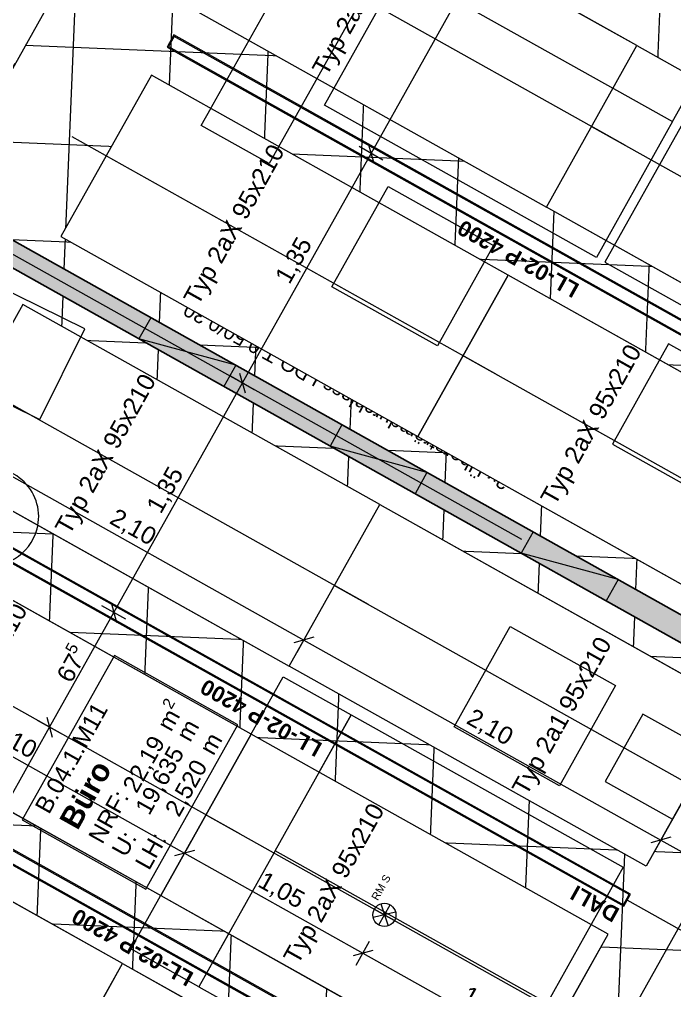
# Model space of a CAD drawing. Header units: metres. Extents: x -27.1 to 50.1, y 105.7 to 163.4.
# Drawn here: x 1.701 to 5.063, y 138.201 to 143.185 of the extents above; entities that cross this region are included whole.
import ezdxf

# ---------------------------------------------------------------- set-up
doc = ezdxf.new("R2010")
doc.units = ezdxf.units.M
doc.header["$MEASUREMENT"] = 0
for name, pattern in [('Achse', [0.0023, 0.0015, -0.0008]), ('Strichlinie-über-Schnitt', [0.0023, 0.0008, -0.0015]), ('Strichpunktlinie', [0.006703, 0.003528, -0.001764, 0, -0.001411]), ('Wipeout_Contour', [1, 0, -1])]:
    doc.linetypes.add(name, pattern=pattern)
for name, color, linetype in [('00  Raster', 7, 'Continuous'), ('00  Raster Ausbau', 7, 'Continuous'), ('10  Fassade_Deckschraffur', 7, 'Continuous'), ('20  Deckensegel', 7, 'Continuous'), ('20  Deckenspiegel + Einbauten', 7, 'Continuous'), ('20  Möbel', 7, 'Continuous'), ('20 Wand Leichtbau MIETERAUSBAU_Fenster', 7, 'Continuous'), ('40  Bemaßung 1_ 50 Deckenspiegel', 7, 'Continuous'), ('50 NUF - Raumstempel MIETERAUSBAU', 7, 'Continuous'), ('Neubau_20  Decke Abhangdecke', 7, 'Continuous'), ('Neubau_20  Decke Abhangdecke_Deckschraffur', 7, 'Continuous'), ('Neubau_20  Deckenspiegel + Einbauten', 7, 'Continuous'), ('Neubau_20  Möbel', 7, 'Continuous'), ('Neubau_20  Wand Leichtbau', 7, 'Continuous'), ('Neubau_20 Wand Leichtbau MIETERAUSBAU', 7, 'Continuous'), ('Neubau_20 Wand Leichtbau MIETERAUSBAU_Fenster', 7, 'Continuous'), ('Neubau_20 Wand Leichtbau MIETERAUSBAU_Schnittschraffur', 7, 'Continuous'), ('Neubau_50 NUF - Raumstempel MIETERAUSBAU', 7, 'Continuous')]:
    doc.layers.add(name, color=color, linetype=linetype)
doc.styles.add('ERSTELLTER_STIL_1', font='arial.ttf')
doc.styles.add('ERSTELLTER_STIL_2', font='arial.ttf')
pattern_1 = [(87.60545, (0, 0), (-0.4995634, 0.0208903), []), (177.60545, (0, 0), (0.0208903, 0.4995634), [])]

msp = doc.modelspace()

# ---------------------------------------------------------------- wipeouts: each hides what was drawn before it
at = {"color": 254, "linetype": 'Wipeout_Contour', "lineweight": 0, "ltscale": 557.174827}
msp.add_wipeout([(11.1047, 148.1939), (0.9449, 130.0612), (1.1155, 129.9656), (11.2753, 148.0983)], dxfattribs=at).dxf.layer = '10  Fassade_Deckschraffur'

# ---------------------------------------------------------------- next in the draw order: wipeouts: each hides what was drawn before it
at = {"color": 254, "linetype": 'Wipeout_Contour', "lineweight": 0, "ltscale": 556.471619}
msp.add_wipeout([(11.5016, 147.9715), (1.3418, 129.8388), (1.3994, 129.8065), (11.5592, 147.9392)], dxfattribs=at).dxf.layer = '10  Fassade_Deckschraffur'

# ---------------------------------------------------------------- next in the draw order: wipeouts: each hides what was drawn before it
at = {"color": 254, "linetype": 'Wipeout_Contour', "lineweight": 0, "ltscale": 556.861201}
msp.add_wipeout([(11.3404, 148.0618), (1.1805, 129.9291), (1.1832, 129.9277), (11.343, 148.0604)], dxfattribs=at).dxf.layer = '10  Fassade_Deckschraffur'

# ---------------------------------------------------------------- next in the draw order: wipeouts: each hides what was drawn before it
at = {"color": 254, "linetype": 'Wipeout_Contour', "lineweight": 0, "ltscale": 556.694508}
msp.add_wipeout([(1.1832, 129.9277), (1.3418, 129.8388), (11.5016, 147.9715), (11.343, 148.0604)], dxfattribs=at).dxf.layer = '10  Fassade_Deckschraffur'

# ---------------------------------------------------------------- next in the draw order: wipeouts: each hides what was drawn before it
at = {"color": 254, "linetype": 'Wipeout_Contour', "lineweight": 0, "ltscale": 556.924558}
msp.add_wipeout([(11.2844, 148.0932), (1.1246, 129.9605), (1.1778, 129.9307), (11.3376, 148.0634)], dxfattribs=at).dxf.layer = '10  Fassade_Deckschraffur'

# ---------------------------------------------------------------- next in the draw order: wipeouts: each hides what was drawn before it
at = {"color": 254, "linetype": 'Wipeout_Contour', "lineweight": 0, "ltscale": 556.984181}
msp.add_wipeout([(1.1246, 129.9605), (11.2844, 148.0932), (11.28, 148.0957), (1.1202, 129.963)], dxfattribs=at).dxf.layer = '10  Fassade_Deckschraffur'

# ---------------------------------------------------------------- next in the draw order: wipeouts: each hides what was drawn before it
at = {"color": 254, "linetype": 'Wipeout_Contour', "lineweight": 0, "ltscale": 556.993566}
msp.add_wipeout([(1.1155, 129.9656), (1.1202, 129.963), (11.28, 148.0957), (11.2753, 148.0983)], dxfattribs=at).dxf.layer = '10  Fassade_Deckschraffur'

# ---------------------------------------------------------------- next in the draw order: hatches: boundary and pattern name
at = {"layer": 'Neubau_20  Decke Abhangdecke_Deckschraffur', "linetype": 'Continuous', "lineweight": 18, "true_color": 0xdcff15}
h = msp.add_hatch(dxfattribs=at)
h.set_pattern_fill('Bauliche_Anlagen__geplan_55', color=60, style=0, pattern_type=2)
h.set_pattern_definition(pattern_1)
h.paths.add_polyline_path([(1.2879, 142.263), (5.5845, 139.8557), (5.659, 139.9887), (6.0341, 139.7785), (5.9596, 139.6455), (5.9413, 139.6128), (6.1288, 139.5077), (6.1472, 139.5405), (10.0209, 146.4541), (7.9316, 147.6248), (5.1617, 149.1768)])
h = msp.add_hatch(dxfattribs=at)
h.set_pattern_fill('Bauliche_Anlagen__geplan_55', color=60, style=0, pattern_type=2)
h.set_pattern_definition(pattern_1)
h.paths.add_polyline_path([(-0.6917, 138.7298), (3.9799, 136.1123), (3.9616, 136.0796), (4.1492, 135.9745), (6.1044, 139.4641), (5.9168, 139.5692), (5.824, 139.4034), (5.4488, 139.6136), (5.5234, 139.7466), (1.2268, 142.154)])
at = {"layer": 'Neubau_20 Wand Leichtbau MIETERAUSBAU_Schnittschraffur', "linetype": 'Continuous', "lineweight": 18}
msp.add_hatch(color=9, dxfattribs=at).paths.add_polyline_path([(1.2268, 142.154), (5.5234, 139.7466), (5.5845, 139.8557), (1.2879, 142.263)])

# ---------------------------------------------------------------- next in the draw order: linework, layer by layer
at = {"layer": '00  Raster Ausbau', "color": 9, "linetype": 'Achse', "lineweight": 18, "ltscale": 1000}
msp.add_line((5.6923, 138.1762), (4.8199, 138.665), dxfattribs=at)
at = {"layer": '20  Möbel', "color": 9, "linetype": 'Continuous', "lineweight": 18, "ltscale": 1000}
for p, q in [((2.273, 138.4156), (3.0551, 139.8114)), ((3.0551, 139.8114), (3.404, 139.6159)), ((3.404, 139.6159), (2.6219, 138.2201)), ((2.6219, 138.2201), (2.273, 138.4156))]:
    msp.add_line(p, q, dxfattribs=at)
at = {"layer": 'Neubau_20  Decke Abhangdecke', "color": 7, "linetype": 'Continuous', "lineweight": 13, "ltscale": 1000, "flags": 128}
for points in [[(1.2879, 142.263), (5.5845, 139.8557), (5.659, 139.9887), (6.0341, 139.7785), (5.9596, 139.6455), (5.9413, 139.6128), (6.1288, 139.5077), (6.1472, 139.5405), (10.0209, 146.4541), (7.9316, 147.6248), (5.1617, 149.1768)], [(-0.6917, 138.7298), (3.9799, 136.1123), (3.9616, 136.0796), (4.1492, 135.9745), (6.1044, 139.4641), (5.9168, 139.5692), (5.824, 139.4034), (5.4488, 139.6136), (5.5234, 139.7466), (1.2268, 142.154)]]:
    msp.add_lwpolyline(points, close=True, dxfattribs=at)
at = {"layer": 'Neubau_20  Deckenspiegel + Einbauten', "color": 7, "linetype": 'Continuous', "lineweight": 13, "ltscale": 1000}
for p, q in [((3.575, 138.5286), (3.6263, 138.6202)), ((3.6464, 138.5488), (3.5548, 138.6001))]:
    msp.add_line(p, q, dxfattribs=at)
for radius in [0.0525, 0.0435]:
    msp.add_circle((3.6006, 138.5744), radius, dxfattribs=at)
at = {"layer": 'Neubau_20  Wand Leichtbau', "color": 7, "linetype": 'Strichlinie-über-Schnitt', "lineweight": 18, "ltscale": 1000, "flags": 128}
msp.add_lwpolyline([(1.2879, 142.263), (5.8619, 150.4265)], dxfattribs=at)
at = {"layer": 'Neubau_20 Wand Leichtbau MIETERAUSBAU', "color": 7, "linetype": 'Continuous', "lineweight": 25, "ltscale": 1000, "flags": 128}
for points in [[(5.5845, 139.8557), (1.1789, 142.3241)], [(1.2268, 142.154), (5.5234, 139.7466)]]:
    msp.add_lwpolyline(points, dxfattribs=at)
at = {"layer": 'Neubau_20 Wand Leichtbau MIETERAUSBAU_Fenster', "color": 7, "linetype": 'Continuous', "lineweight": 18, "ltscale": 1000}
for p, q in [((2.3746, 141.6542), (2.3135, 141.5451)), ((2.8108, 141.4098), (2.3135, 141.5451)), ((2.8108, 141.4098), (2.7497, 141.3007)), ((3.356, 141.1043), (3.2949, 140.9952)), ((3.7922, 140.8599), (3.2949, 140.9952)), ((3.7922, 140.8599), (3.7311, 140.7508)), ((4.3375, 140.5544), (4.2764, 140.4453)), ((4.7737, 140.31), (4.2764, 140.4453)), ((4.7737, 140.31), (4.7126, 140.2009))]:
    msp.add_line(p, q, dxfattribs=at)

# ---------------------------------------------------------------- next in the draw order: texts
at = {"layer": '20  Deckenspiegel + Einbauten', "color": 7, "linetype": 'Continuous', "lineweight": 13, "insert": (3.6964, 138.5672), "char_height": 0.04, "attachment_point": 3, "rotation": 240.7367, "style": 'ERSTELLTER_STIL_1'}
msp.add_mtext('\\A1;{\\pqr;\\fArial|b0|i0|c0|p38;PM\\fArial|b0|i0|c0|p38; r}', dxfattribs=at)
at = {"layer": '20 Wand Leichtbau MIETERAUSBAU_Fenster', "color": 7, "linetype": 'Continuous', "lineweight": 18, "char_height": 0.075, "attachment_point": 4, "rotation": 151.2521, "style": 'ERSTELLTER_STIL_1'}
for s, insert in [('\\A1;{\\pql;\\fArial|b0|i0|c0|p38;3x Überströmdurchlass LDO-T 0,50/0,30}', (4.2094, 140.8038)), ('\\A1;{\\pql;\\fArial|b0|i0|c0|p38;UK = +200mm ü. OKFFB}', (3.9604, 141.0749))]:
    msp.add_mtext(s, dxfattribs=dict(at, insert=insert))

# ---------------------------------------------------------------- next in the draw order: wipeouts: each hides what was drawn before it
at = {"color": 254, "linetype": 'Wipeout_Contour', "lineweight": 0, "ltscale": 554.556811}
msp.add_wipeout([(2.8901, 139.517), (2.4258, 138.6882), (4.2578, 137.6617), (4.7222, 138.4905)], dxfattribs=at).dxf.layer = '20  Deckensegel'

# ---------------------------------------------------------------- next in the draw order: linework, layer by layer
at = {"layer": '20  Deckensegel', "color": 7, "linetype": 'Continuous', "lineweight": 18, "ltscale": 1000}
for p, q in [((2.8901, 139.517), (2.4258, 138.6882)), ((4.7222, 138.4905), (2.8901, 139.517)), ((2.4258, 138.6882), (4.2578, 137.6617)), ((4.2578, 137.6617), (4.7222, 138.4905))]:
    msp.add_line(p, q, dxfattribs=at)
at = {"layer": '20  Deckensegel', "color": 6, "linetype": 'Strichpunktlinie', "lineweight": 18, "ltscale": 1000}
msp.add_line((4.6645, 137.9783), (2.4835, 139.2003), dxfattribs=at)
at = {"layer": '20  Deckensegel', "color": 7, "linetype": 'Continuous', "lineweight": 18, "ltscale": 1000, "flags": 128}
msp.add_lwpolyline([(2.8901, 139.517), (2.4258, 138.6882), (4.2578, 137.6617), (4.7222, 138.4905)], close=True, dxfattribs=at)
at = {"layer": '40  Bemaßung 1_ 50 Deckenspiegel', "color": 7, "linetype": 'Continuous', "lineweight": 13, "ltscale": 1000}
msp.add_line((3.515, 138.4073), (3.4129, 138.3785), dxfattribs=at)
at = {"layer": 'Neubau_20  Deckenspiegel + Einbauten', "color": 7, "linetype": 'Continuous', "lineweight": 13, "ltscale": 1000}
for p, q in [((3.6318, 138.603), (3.5162, 138.5756)), ((3.6258, 138.5603), (3.5221, 138.6184)), ((3.5449, 138.5375), (3.603, 138.6412)), ((3.5555, 138.6458), (3.5925, 138.5329))]:
    msp.add_line(p, q, dxfattribs=at)
msp.add_circle((3.574, 138.5893), 0.0594, dxfattribs=at)

# ---------------------------------------------------------------- next in the draw order: texts
at = {"layer": '20  Deckensegel', "color": 7, "linetype": 'Continuous', "lineweight": 13, "insert": (3.1021, 138.3449), "char_height": 0.09, "attachment_point": 4, "rotation": 60.7377, "style": 'ERSTELLTER_STIL_1'}
msp.add_mtext('\\A1;{\\pql;\\fArial|b0|i0|c0|p38;Typ 2aX 95x210}', dxfattribs=at)
at = {"layer": '20  Deckenspiegel + Einbauten', "color": 7, "linetype": 'Continuous', "lineweight": 13, "attachment_point": 1}
for s, insert, char_height, rotation, style in [('\\A1;{\\pql;\\fArial|b0|i0|c0|p38;RM\\fArial|b0|i0|c0|p38; S}', (3.5049, 138.679), 0.04, 60.738, 'ERSTELLTER_STIL_1'), ('\\A1;{\\pql;\\fArial|b1|i0|c0|p38;DALI}', (4.748, 138.5477), 0.08, 150.738, 'ERSTELLTER_STIL_2')]:
    msp.add_mtext(s, dxfattribs=dict(at, insert=insert, char_height=char_height, rotation=rotation, style=style))
at = {"layer": '40  Bemaßung 1_ 50 Deckenspiegel', "color": 7, "linetype": 'Continuous', "lineweight": 13, "insert": (2.9103, 138.7238), "char_height": 0.09, "width": 0.239452, "attachment_point": 7, "rotation": 330.738, "style": 'ERSTELLTER_STIL_1'}
msp.add_mtext('\\A1;{\\pql;\\fArial|b0|i0|c0|p38;1,05}', dxfattribs=at)

# ---------------------------------------------------------------- next in the draw order: wipeouts: each hides what was drawn before it
at = {"color": 254, "linetype": 'Wipeout_Contour', "lineweight": 0, "ltscale": 559.33971}
msp.add_wipeout([(5.3821, 139.6682), (3.55, 140.6947), (3.0857, 139.8659), (4.9177, 138.8394)], dxfattribs=at).dxf.layer = '20  Deckensegel'
at = {"color": 254, "linetype": 'Wipeout_Contour', "lineweight": 0, "ltscale": 558.521945}
msp.add_wipeout([(1.0581, 140.5435), (0.5938, 139.7147), (2.4258, 138.6882), (2.8901, 139.517)], dxfattribs=at).dxf.layer = '20  Deckensegel'
at = {"color": 254, "linetype": 'Wipeout_Contour', "lineweight": 0, "ltscale": 549.785343}
msp.add_wipeout([(4.0623, 137.3127), (2.2303, 138.3392), (1.7659, 137.5105), (3.5979, 136.484)], dxfattribs=at).dxf.layer = '20  Deckensegel'

# ---------------------------------------------------------------- next in the draw order: linework, layer by layer
at = {"layer": '20  Deckensegel', "color": 7, "linetype": 'Continuous', "lineweight": 18, "ltscale": 1000}
for p, q in [((3.0857, 139.8659), (3.55, 140.6947)), ((3.55, 140.6947), (5.3821, 139.6682)), ((2.8901, 139.517), (1.0581, 140.5435)), ((4.9177, 138.8394), (3.0857, 139.8659)), ((0.5938, 139.7147), (2.4258, 138.6882)), ((5.3821, 139.6682), (4.9177, 138.8394)), ((4.9012, 139.6201), (4.7076, 139.2746)), ((5.2467, 139.4265), (4.9012, 139.6201)), ((2.4258, 138.6882), (2.8901, 139.517)), ((5.0531, 139.0811), (5.2467, 139.4265)), ((4.7076, 139.2746), (5.0531, 139.0811)), ((1.7659, 137.5105), (2.2303, 138.3392)), ((2.2303, 138.3392), (4.0623, 137.3127))]:
    msp.add_line(p, q, dxfattribs=at)
at = {"layer": '20  Deckensegel', "color": 6, "linetype": 'Strichpunktlinie', "lineweight": 18, "ltscale": 1000}
for p, q in [((3.1434, 140.3781), (5.3244, 139.1561)), ((2.8324, 139.0048), (0.6515, 140.2268))]:
    msp.add_line(p, q, dxfattribs=at)
at = {"layer": '20  Deckensegel', "color": 7, "linetype": 'Continuous', "lineweight": 18, "ltscale": 1000, "flags": 128}
for points in [[(5.3821, 139.6682), (4.9177, 138.8394), (3.0857, 139.8659), (3.55, 140.6947)], [(1.0581, 140.5435), (0.5938, 139.7147), (2.4258, 138.6882), (2.8901, 139.517)], [(4.0623, 137.3127), (3.5979, 136.484), (1.7659, 137.5105), (2.2303, 138.3392)]]:
    msp.add_lwpolyline(points, close=True, dxfattribs=at)
at = {"layer": '40  Bemaßung 1_ 50 Deckenspiegel', "color": 7, "linetype": 'Continuous', "lineweight": 13, "ltscale": 1000}
for p, q in [((1.8408, 139.6034), (1.8695, 139.5014)), ((1.9165, 139.518), (1.7938, 139.5868)), ((2.5135, 138.8448), (2.5823, 138.9675)), ((2.599, 138.9206), (2.4969, 138.8918)), ((2.5479, 138.9062), (3.4639, 138.3929)), ((3.4296, 138.3316), (3.4983, 138.4543))]:
    msp.add_line(p, q, dxfattribs=at)
at = {"layer": 'Neubau_20  Möbel', "color": 9, "linetype": 'Continuous', "lineweight": 18, "ltscale": 1000, "flags": 128}
for points in [[(4.4088, 138.1359), (3.013, 138.918), (3.404, 139.6159), (4.7999, 138.8338)], [(4.4088, 138.1359), (3.013, 138.918), (2.6219, 138.2201), (4.0178, 137.438)]]:
    msp.add_lwpolyline(points, close=True, dxfattribs=at)
at = {"layer": 'Neubau_50 NUF - Raumstempel MIETERAUSBAU', "color": 7, "linetype": 'Continuous', "lineweight": 13, "ltscale": 1000}
msp.add_line((2.3491, 138.7214), (2.8218, 139.565), dxfattribs=at)

# ---------------------------------------------------------------- next in the draw order: texts
at = {"layer": '20  Deckensegel', "color": 7, "linetype": 'Continuous', "lineweight": 13, "char_height": 0.09, "rotation": 60.7377, "style": 'ERSTELLTER_STIL_1'}
for s, insert, attachment_point in [('\\A1;{\\pql;\\fArial|b0|i0|c0|p38;Typ 2aX 95x210}', (1.2701, 139.3714), 4), ('\\A1;{\\pqr;\\fArial|b0|i0|c0|p38;Typ 2a1 95x210}', (4.7162, 139.9981), 6)]:
    msp.add_mtext(s, dxfattribs=dict(at, insert=insert, attachment_point=attachment_point))
at = {"layer": '20  Deckenspiegel + Einbauten', "color": 7, "linetype": 'Continuous', "lineweight": 13, "insert": (2.9209, 139.5652), "char_height": 0.08, "attachment_point": 2, "rotation": 150.738, "style": 'ERSTELLTER_STIL_2'}
msp.add_mtext('\\A1;{\\pqc;\\fArial|b1|i0|c0|p38;LL-02-P \\fArial|b1|i0|c0|p38;42\\fArial|b1|i0|c0|p38;00}', dxfattribs=at)
at = {"layer": '40  Bemaßung 1_ 50 Deckenspiegel', "color": 7, "linetype": 'Continuous', "lineweight": 13, "insert": (1.5363, 139.4936), "char_height": 0.09, "width": 0.239452, "attachment_point": 7, "rotation": 330.738, "style": 'ERSTELLTER_STIL_1'}
msp.add_mtext('\\A1;{\\pql;\\fArial|b0|i0|c0|p38;2,10}', dxfattribs=at)
at = {"layer": '50 NUF - Raumstempel MIETERAUSBAU', "color": 7, "linetype": 'Continuous', "lineweight": 18, "char_height": 0.0875, "attachment_point": 1, "rotation": 60.738, "style": 'ERSTELLTER_STIL_1'}
for s, insert in [('\\A1;{\\pql;\\pt0,0.1;\\fArial|b0|i0|c0|p38;19,635\\fArial|b0|i0|c0|p38;\\A1{\\H.66x;\\S^  ;}\\fArial|b0|i0|c0|p38; m\\fArial|b0|i0|c0|p38;\\A1{\\H.66x;\\S^  ;}}', (2.2905, 139.1384)), ('\\A1;{\\pql;\\pt0,0.1;\\fArial|b0|i0|c0|p38;2,520\\fArial|b0|i0|c0|p38;\\A1{\\H.66x;\\S^  ;}\\fArial|b0|i0|c0|p38; m\\fArial|b0|i0|c0|p38;\\A1{\\H.66x;\\S^  ;}}', (2.4429, 139.1291)), ('\\A1;{\\pqj;\\pt0;\\fArial|b0|i0|c0|p38;LH: }', (2.2898, 138.856))]:
    msp.add_mtext(s, dxfattribs=dict(at, insert=insert))

# ---------------------------------------------------------------- next in the draw order: wipeouts: each hides what was drawn before it
at = {"color": 254, "linetype": 'Wipeout_Contour', "lineweight": 0, "ltscale": 564.133748}
msp.add_wipeout([(4.2099, 141.8724), (3.7456, 141.0437), (5.5776, 140.0172), (6.0419, 140.8459)], dxfattribs=at).dxf.layer = '20  Deckensegel'
at = {"color": 254, "linetype": 'Wipeout_Contour', "lineweight": 0, "ltscale": 563.271176}
msp.add_wipeout([(1.718, 141.7212), (1.2536, 140.8924), (3.0857, 139.8659), (3.55, 140.6947)], dxfattribs=at).dxf.layer = '20  Deckensegel'
at = {"color": 254, "linetype": 'Wipeout_Contour', "lineweight": 0, "ltscale": 553.784641}
msp.add_wipeout([(0.3982, 139.3657), (-0.0661, 138.537), (1.7659, 137.5105), (2.2303, 138.3392)], dxfattribs=at).dxf.layer = '20  Deckensegel'

# ---------------------------------------------------------------- next in the draw order: linework, layer by layer
at = {"layer": '20  Deckensegel', "color": 7, "linetype": 'Continuous', "lineweight": 18, "ltscale": 1000}
for p, q in [((4.2099, 141.8724), (3.7456, 141.0437)), ((6.0419, 140.8459), (4.2099, 141.8724)), ((1.718, 141.7212), (1.2536, 140.8924)), ((3.55, 140.6947), (1.718, 141.7212)), ((3.7456, 141.0437), (5.5776, 140.0172)), ((1.2536, 140.8924), (3.0857, 139.8659)), ((3.0857, 139.8659), (3.55, 140.6947)), ((2.2303, 138.3392), (0.3982, 139.3657)), ((1.7659, 137.5105), (2.2303, 138.3392))]:
    msp.add_line(p, q, dxfattribs=at)
at = {"layer": '20  Deckensegel', "color": 6, "linetype": 'Strichpunktlinie', "lineweight": 18, "ltscale": 1000}
for p, q in [((5.9842, 140.3338), (3.8033, 141.5558)), ((3.4923, 140.1825), (1.3114, 141.4046))]:
    msp.add_line(p, q, dxfattribs=at)
at = {"layer": '20  Deckensegel', "color": 7, "linetype": 'Continuous', "lineweight": 18, "ltscale": 1000, "flags": 128}
for points in [[(4.2099, 141.8724), (3.7456, 141.0437), (5.5776, 140.0172), (6.0419, 140.8459)], [(1.718, 141.7212), (1.2536, 140.8924), (3.0857, 139.8659), (3.55, 140.6947)], [(0.3982, 139.3657), (-0.0661, 138.537), (1.7659, 137.5105), (2.2303, 138.3392)]]:
    msp.add_lwpolyline(points, close=True, dxfattribs=at)
at = {"layer": '40  Bemaßung 1_ 50 Deckenspiegel', "color": 7, "linetype": 'Continuous', "lineweight": 13, "ltscale": 1000}
for p, q in [((2.2464, 140.1069), (2.1237, 140.1756)), ((2.1707, 140.1923), (2.1995, 140.0902)), ((1.8551, 139.5524), (2.1851, 140.1413)), ((3.1262, 139.9383), (3.1949, 140.061)), ((3.2116, 140.014), (3.1095, 139.9852)), ((0.7159, 139.9327), (2.5479, 138.9062)), ((1.5252, 138.9635), (1.8551, 139.5524))]:
    msp.add_line(p, q, dxfattribs=at)
at = {"layer": 'Neubau_20  Deckenspiegel + Einbauten', "color": 7, "linetype": 'Continuous', "lineweight": 13, "ltscale": 1000, "flags": 128}
for points in [[(1.1385, 140.687), (4.8026, 138.634), (4.8373, 138.6959), (1.1732, 140.7489)], [(1.146, 140.6891), (4.8005, 138.6414), (4.8298, 138.6938), (1.1753, 140.7414)], [(0.4786, 139.5092), (4.1427, 137.4562), (4.1774, 137.5182), (0.5133, 139.5712)], [(0.4861, 139.5113), (4.1406, 137.4637), (4.1699, 137.5161), (0.5155, 139.5637)]]:
    msp.add_lwpolyline(points, close=True, dxfattribs=at)
at = {"layer": 'Neubau_20  Möbel', "color": 9, "linetype": 'Continuous', "lineweight": 18, "ltscale": 1000, "flags": 128}
msp.add_lwpolyline([(1.3076, 140.6965, 1), (1.7913, 140.5698, 1)], format="xyb", close=True, dxfattribs=at)
msp.add_lwpolyline([(4.4726, 139.2522), (3.9317, 139.5552), (4.2201, 140.0699), (4.761, 139.7669)], close=True, dxfattribs=at)
at = {"layer": 'Neubau_50 NUF - Raumstempel MIETERAUSBAU', "color": 7, "linetype": 'Continuous', "lineweight": 13, "ltscale": 1000}
for p, q in [((2.1878, 139.9203), (1.7151, 139.0767)), ((2.8218, 139.565), (2.1878, 139.9203)), ((1.7151, 139.0767), (2.3491, 138.7214))]:
    msp.add_line(p, q, dxfattribs=at)

# ---------------------------------------------------------------- next in the draw order: texts
at = {"layer": '20  Deckensegel', "color": 7, "linetype": 'Continuous', "lineweight": 13, "char_height": 0.09, "attachment_point": 4, "rotation": 60.7377, "style": 'ERSTELLTER_STIL_1'}
for insert in [(4.4219, 140.7003), (1.9299, 140.5491)]:
    msp.add_mtext('\\A1;{\\pql;\\fArial|b0|i0|c0|p38;Typ 2aX 95x210}', dxfattribs=dict(at, insert=insert))
at = {"layer": '20  Deckenspiegel + Einbauten', "color": 7, "linetype": 'Continuous', "lineweight": 13, "insert": (2.261, 138.3874), "char_height": 0.08, "attachment_point": 2, "rotation": 150.738, "style": 'ERSTELLTER_STIL_2'}
msp.add_mtext('\\A1;{\\pqc;\\fArial|b1|i0|c0|p38;LL-02-P \\fArial|b1|i0|c0|p38;42\\fArial|b1|i0|c0|p38;00}', dxfattribs=at)
at = {"layer": '40  Bemaßung 1_ 50 Deckenspiegel', "color": 7, "linetype": 'Continuous', "lineweight": 13, "char_height": 0.09, "width": 0.239452, "attachment_point": 7, "style": 'ERSTELLTER_STIL_1'}
for s, insert, rotation in [('\\A1;{\\pql;\\fArial|b0|i0|c0|p38;1,35}', (2.4408, 140.6345), 60.738), ('\\A1;{\\pql;\\fArial|b0|i0|c0|p38;2,10}', (2.1489, 140.5871), 330.738)]:
    msp.add_mtext(s, dxfattribs=dict(at, insert=insert, rotation=rotation))
at = {"layer": '40  Bemaßung 1_ 50 Deckenspiegel', "color": 7, "linetype": 'Continuous', "lineweight": 13, "insert": (1.9882, 139.7606), "char_height": 0.09, "attachment_point": 7, "rotation": 60.738, "style": 'ERSTELLTER_STIL_1'}
msp.add_mtext('\\A1;{\\pql;\\fArial|b0|i0|c0|p38;67\\fArial|b0|i0|c0|p38;\\A1{\\H.66x;\\S5^  ;}}', dxfattribs=at)
at = {"layer": '50 NUF - Raumstempel MIETERAUSBAU', "color": 7, "linetype": 'Continuous', "lineweight": 18, "attachment_point": 1, "rotation": 60.738}
for s, insert, char_height, style in [('\\A1;{\\pql;\\pt0,0.1;\\fArial|b0|i0|c0|p38;22,19\\fArial|b0|i0|c0|p38;\\A1{\\H.66x;\\S^  ;}\\fArial|b0|i0|c0|p38; m\\fArial|b0|i0|c0|p38;\\A1{\\H.66x;\\S2^  ;}}', (2.2032, 139.264), 0.0875, 'ERSTELLTER_STIL_1'), ('\\A1;{\\pql;\\pt0;\\fArial|b0|i0|c0|p38;B.04.1.M11}', (1.7758, 139.144), 0.0875, 'ERSTELLTER_STIL_1'), ('\\A1;{\\pqj;\\pt0;\\fArial|b1|i0|c0|p38;Büro}', (1.9007, 139.074), 0.1125, 'ERSTELLTER_STIL_2'), ('\\A1;{\\pqj;\\pt0;\\fArial|b0|i0|c0|p38;NRF: }', (2.0499, 138.9904), 0.0875, 'ERSTELLTER_STIL_1'), ('\\A1;{\\pqj;\\pt0;\\fArial|b0|i0|c0|p38;U: }', (2.1699, 138.9232), 0.0875, 'ERSTELLTER_STIL_1')]:
    msp.add_mtext(s, dxfattribs=dict(at, insert=insert, char_height=char_height, style=style))

# ---------------------------------------------------------------- next in the draw order: wipeouts: each hides what was drawn before it
at = {"color": 254, "linetype": 'Wipeout_Contour', "lineweight": 0, "ltscale": 568.938643}
msp.add_wipeout([(6.7018, 142.0237), (4.8698, 143.0502), (4.4055, 142.2214), (6.2375, 141.1949)], dxfattribs=at).dxf.layer = '20  Deckensegel'
at = {"color": 254, "linetype": 'Wipeout_Contour', "lineweight": 0, "ltscale": 568.032034}
msp.add_wipeout([(2.3779, 142.8989), (1.9135, 142.0702), (3.7456, 141.0437), (4.2099, 141.8724)], dxfattribs=at).dxf.layer = '20  Deckensegel'
at = {"color": 254, "linetype": 'Wipeout_Contour', "lineweight": 0, "ltscale": 551.19225}
msp.add_wipeout([(6.1829, 139.4201), (6.1044, 139.4641), (4.1492, 135.9745), (4.2277, 135.9305)], dxfattribs=at).dxf.layer = 'Neubau_20  Deckenspiegel + Einbauten'

# ---------------------------------------------------------------- next in the draw order: linework, layer by layer
at = {"layer": '20  Deckensegel', "color": 7, "linetype": 'Continuous', "lineweight": 18, "ltscale": 1000}
for p, q in [((4.4055, 142.2214), (4.8698, 143.0502)), ((4.8698, 143.0502), (6.7018, 142.0237)), ((2.3779, 142.8989), (1.9135, 142.0702)), ((4.2099, 141.8724), (2.3779, 142.8989)), ((6.2375, 141.1949), (4.4055, 142.2214)), ((1.9135, 142.0702), (3.7456, 141.0437)), ((3.7456, 141.0437), (4.2099, 141.8724))]:
    msp.add_line(p, q, dxfattribs=at)
at = {"layer": '20  Deckensegel', "color": 6, "linetype": 'Strichpunktlinie', "lineweight": 18, "ltscale": 1000}
for p, q in [((4.4632, 142.7335), (6.6441, 141.5115)), ((4.1522, 141.3603), (1.9712, 142.5823))]:
    msp.add_line(p, q, dxfattribs=at)
at = {"layer": '20  Deckensegel', "color": 7, "linetype": 'Continuous', "lineweight": 18, "ltscale": 1000, "flags": 128}
for points in [[(6.7018, 142.0237), (6.2375, 141.1949), (4.4055, 142.2214), (4.8698, 143.0502)], [(2.3779, 142.8989), (1.9135, 142.0702), (3.7456, 141.0437), (4.2099, 141.8724)]]:
    msp.add_lwpolyline(points, close=True, dxfattribs=at)
at = {"layer": '40  Bemaßung 1_ 50 Deckenspiegel', "color": 7, "linetype": 'Continuous', "lineweight": 13, "ltscale": 1000}
for p, q in [((2.9063, 141.2846), (2.7836, 141.3534)), ((2.8306, 141.37), (2.8594, 141.2679)), ((2.1851, 140.1413), (2.845, 141.319)), ((1.3286, 141.0261), (3.1606, 139.9996)), ((3.1606, 139.9996), (4.9926, 138.9731)), ((4.9582, 138.9118), (5.027, 139.0345)), ((5.0436, 138.9875), (4.9416, 138.9587)), ((4.9926, 138.9731), (5.2543, 138.8265)), ((3.4639, 138.3929), (4.6416, 137.7331))]:
    msp.add_line(p, q, dxfattribs=at)
at = {"layer": 'Neubau_20  Möbel', "color": 9, "linetype": 'Continuous', "lineweight": 18, "ltscale": 1000, "flags": 128}
for points in [[(1.3395, 141.3602), (1.8061, 141.1308), (2.0356, 141.5974), (1.5689, 141.8269)], [(5.5736, 141.2172), (5.0327, 141.5203), (4.7443, 141.0056), (5.2852, 140.7025)]]:
    msp.add_lwpolyline(points, close=True, dxfattribs=at)

# ---------------------------------------------------------------- next in the draw order: texts
at = {"layer": '20  Deckensegel', "color": 7, "linetype": 'Continuous', "lineweight": 13, "insert": (2.5898, 141.7268), "char_height": 0.09, "attachment_point": 4, "rotation": 60.7377, "style": 'ERSTELLTER_STIL_1'}
msp.add_mtext('\\A1;{\\pql;\\fArial|b0|i0|c0|p38;Typ 2aX 95x210}', dxfattribs=at)
at = {"layer": '20  Deckenspiegel + Einbauten', "color": 7, "linetype": 'Continuous', "lineweight": 13, "insert": (4.2408, 141.921), "char_height": 0.08, "attachment_point": 2, "rotation": 150.7271, "style": 'ERSTELLTER_STIL_2'}
msp.add_mtext('\\A1;{\\pqc;\\fArial|b1|i0|c0|p38;LL-02-P \\fArial|b1|i0|c0|p38;42\\fArial|b1|i0|c0|p38;00}', dxfattribs=at)
at = {"layer": '40  Bemaßung 1_ 50 Deckenspiegel', "color": 7, "linetype": 'Continuous', "lineweight": 13, "char_height": 0.09, "width": 0.239452, "attachment_point": 7, "style": 'ERSTELLTER_STIL_1'}
for s, insert, rotation in [('\\A1;{\\pql;\\fArial|b0|i0|c0|p38;1,35}', (3.1009, 141.8125), 60.738), ('\\A1;{\\pql;\\fArial|b0|i0|c0|p38;2,10}', (3.9809, 139.5606), 330.738), ('\\A1;{\\pql;\\fArial|b0|i0|c0|p38;1,35}', (3.9571, 138.1372), 330.738)]:
    msp.add_mtext(s, dxfattribs=dict(at, insert=insert, rotation=rotation))

# ---------------------------------------------------------------- next in the draw order: wipeouts: each hides what was drawn before it
at = {"color": 254, "linetype": 'Wipeout_Contour', "lineweight": 0, "ltscale": 572.804231}
msp.add_wipeout([(3.0378, 144.0767), (2.5734, 143.2479), (4.4055, 142.2214), (4.8698, 143.0502)], dxfattribs=at).dxf.layer = '20  Deckensegel'

# ---------------------------------------------------------------- next in the draw order: linework, layer by layer
at = {"layer": '00  Raster', "color": 7, "linetype": 'Strichpunktlinie', "lineweight": 13, "ltscale": 1000}
msp.add_line((-11.9168, 108.1804), (14.1513, 154.7055), dxfattribs=at)
at = {"layer": '00  Raster', "color": 5, "linetype": 'Strichpunktlinie', "lineweight": 13, "ltscale": 1000}
msp.add_line((10.2148, 137.1897), (-9.3945, 148.1768), dxfattribs=at)
at = {"layer": '20  Deckensegel', "color": 7, "linetype": 'Continuous', "lineweight": 18, "ltscale": 1000}
for p, q in [((4.8698, 143.0502), (3.0378, 144.0767)), ((2.5734, 143.2479), (4.4055, 142.2214)), ((4.4055, 142.2214), (4.8698, 143.0502))]:
    msp.add_line(p, q, dxfattribs=at)
at = {"layer": '20  Deckensegel', "color": 6, "linetype": 'Strichpunktlinie', "lineweight": 18, "ltscale": 1000}
msp.add_line((4.8121, 142.538), (2.6311, 143.76), dxfattribs=at)
at = {"layer": '20  Deckensegel', "color": 7, "linetype": 'Continuous', "lineweight": 18, "ltscale": 1000, "flags": 128}
msp.add_lwpolyline([(3.0378, 144.0767), (2.5734, 143.2479), (4.4055, 142.2214), (4.8698, 143.0502)], close=True, dxfattribs=at)
at = {"layer": '40  Bemaßung 1_ 50 Deckenspiegel', "color": 7, "linetype": 'Continuous', "lineweight": 13, "ltscale": 1000}
for p, q in [((3.5053, 142.4974), (4.4947, 144.2633)), ((3.4909, 142.5485), (3.5196, 142.4464)), ((2.845, 141.319), (3.5053, 142.4974)), ((3.5666, 142.463), (3.4439, 142.5318))]:
    msp.add_line(p, q, dxfattribs=at)
at = {"layer": 'Neubau_20  Deckenspiegel + Einbauten', "color": 7, "linetype": 'Continuous', "lineweight": 13, "ltscale": 1000, "flags": 128}
for points in [[(2.4586, 143.0431), (6.1223, 140.9895), (6.157, 141.0514), (2.4934, 143.1051)], [(2.4661, 143.0452), (6.1202, 140.9969), (6.1496, 141.0493), (2.4955, 143.0976)]]:
    msp.add_lwpolyline(points, close=True, dxfattribs=at)
at = {"layer": 'Neubau_20  Möbel', "color": 9, "linetype": 'Continuous', "lineweight": 18, "ltscale": 1000}
for p, q in [((2.6343, 142.6406), (3.2209, 143.6875)), ((3.5698, 143.492), (2.9833, 142.4451)), ((2.9833, 142.4451), (2.6343, 142.6406))]:
    msp.add_line(p, q, dxfattribs=at)
at = {"layer": 'Neubau_20  Möbel', "color": 9, "linetype": 'Continuous', "lineweight": 18, "ltscale": 1000, "flags": 128}
for points in [[(3.6571, 143.4431), (5.0529, 142.661), (5.4439, 143.3589), (4.0481, 144.141)], [(3.6571, 143.4431), (5.0529, 142.661), (4.6619, 141.9631), (3.266, 142.7452)], [(6.4923, 141.8545), (5.0965, 142.6366), (4.7055, 141.9386), (6.1013, 141.1566)], [(3.5933, 142.3268), (4.1342, 142.0238), (3.8458, 141.509), (3.3049, 141.8121)]]:
    msp.add_lwpolyline(points, close=True, dxfattribs=at)

# ---------------------------------------------------------------- next in the draw order: texts
at = {"layer": '20  Deckensegel', "color": 7, "linetype": 'Continuous', "lineweight": 13, "insert": (3.2497, 142.9046), "char_height": 0.09, "attachment_point": 4, "rotation": 60.7377, "style": 'ERSTELLTER_STIL_1'}
msp.add_mtext('\\A1;{\\pql;\\fArial|b0|i0|c0|p38;Typ 2aX 95x210}', dxfattribs=at)

doc.saveas('drawing.dxf')
